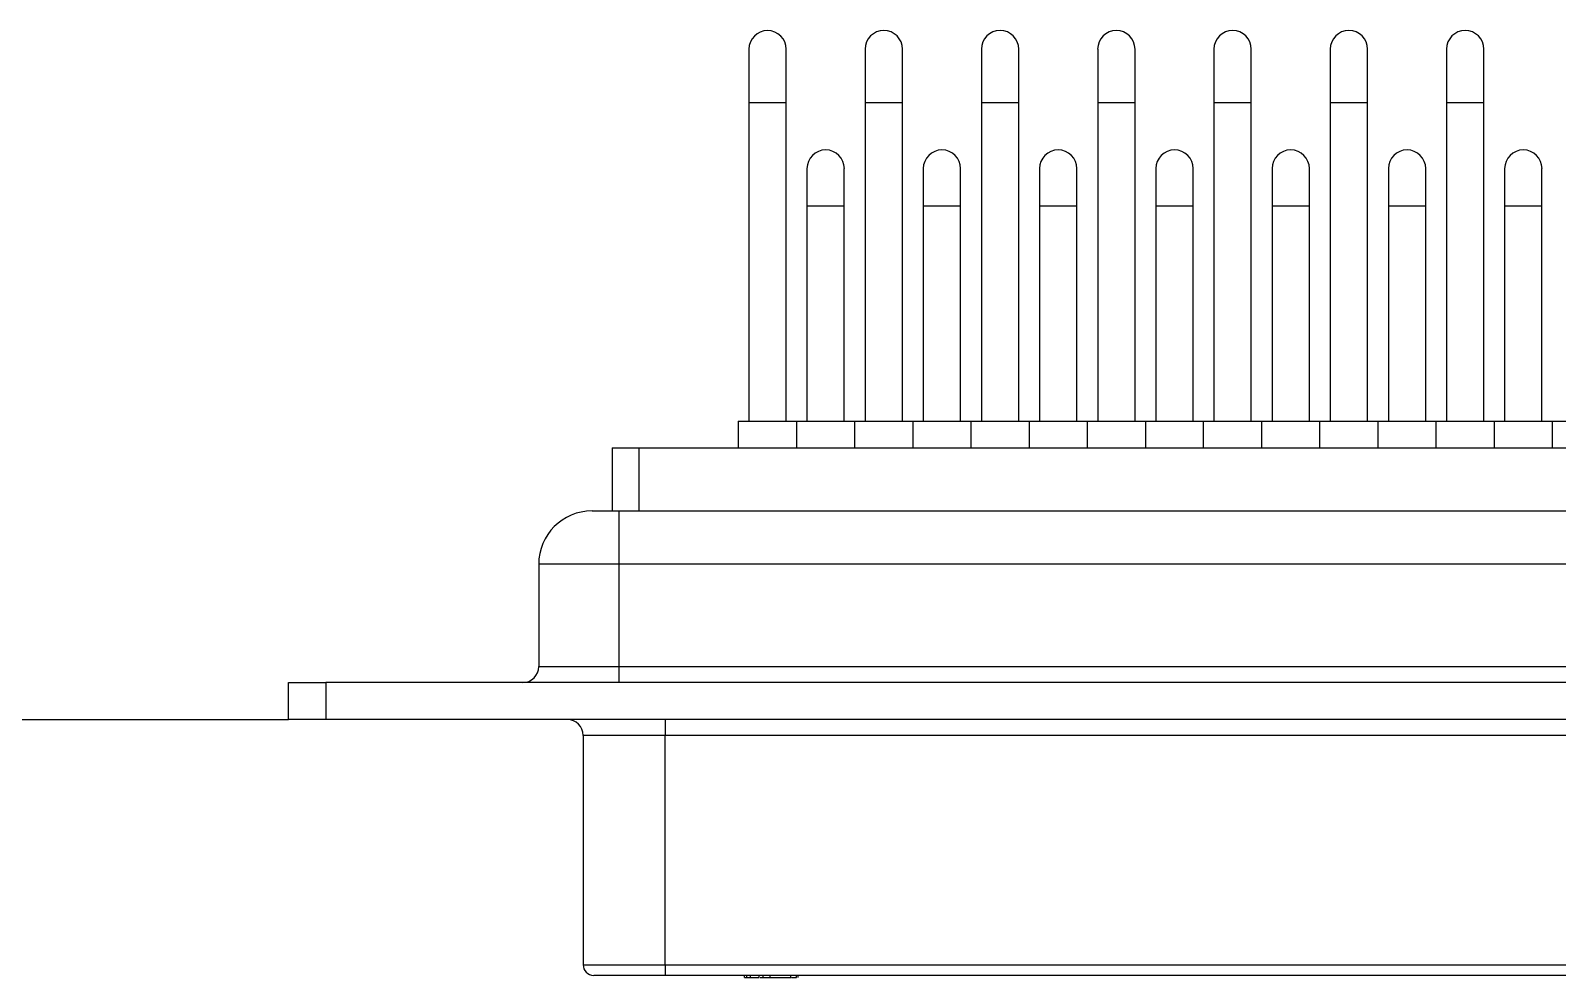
# Model space of a CAD drawing. Header units: millimetres. Extents: x 136 to 282, y 74 to 207.
# Drawn here: x 172.45 to 208.8, y 73.52 to 96.07 of the extents above; entities that cross this region are included whole.
import ezdxf

# ---------------------------------------------------------------- set-up
doc = ezdxf.new("R2010")
doc.units = ezdxf.units.MM

msp = doc.modelspace()

# ---------------------------------------------------------------- linework, layer by layer
at = {"color": 7, "linetype": 'Continuous', "lineweight": 25}
for p, q in [((189.55, 95.628), (189.55, 94.358)), ((190.439, 94.358), (190.439, 95.628)), ((192.319, 95.628), (192.319, 94.358)), ((193.208, 94.358), (193.208, 95.628)), ((195.087, 95.628), (195.087, 94.358)), ((195.976, 94.358), (195.976, 95.628)), ((197.856, 95.628), (197.856, 94.358)), ((198.745, 94.358), (198.745, 95.628)), ((200.625, 95.628), (200.625, 94.358)), ((201.514, 94.358), (201.514, 95.628)), ((203.393, 95.628), (203.393, 94.358)), ((204.282, 94.358), (204.282, 95.628)), ((206.162, 95.628), (206.162, 94.358)), ((207.051, 94.358), (207.051, 95.628)), ((189.55, 94.358), (189.55, 86.768)), ((190.439, 86.768), (190.439, 94.358)), ((192.319, 94.358), (192.319, 86.768)), ((193.208, 86.768), (193.208, 94.358)), ((195.087, 94.358), (195.087, 86.768)), ((195.976, 86.768), (195.976, 94.358)), ((197.856, 94.358), (197.856, 86.768)), ((198.745, 86.768), (198.745, 94.358)), ((200.625, 94.358), (200.625, 86.768)), ((201.514, 86.768), (201.514, 94.358)), ((203.393, 94.358), (203.393, 86.768)), ((204.282, 86.768), (204.282, 94.358)), ((206.162, 94.358), (206.162, 86.768)), ((207.051, 86.768), (207.051, 94.358)), ((190.934, 92.783), (190.934, 91.894)), ((191.823, 91.894), (191.823, 92.783)), ((193.703, 92.783), (193.703, 91.894)), ((194.592, 91.894), (194.592, 92.783)), ((196.472, 92.783), (196.472, 91.894)), ((197.361, 91.894), (197.361, 92.783)), ((199.24, 92.783), (199.24, 91.894)), ((200.129, 91.894), (200.129, 92.783)), ((202.009, 92.783), (202.009, 91.894)), ((202.898, 91.894), (202.898, 92.783)), ((204.777, 92.783), (204.777, 91.894)), ((205.666, 91.894), (205.666, 92.783)), ((207.546, 92.783), (207.546, 91.894)), ((208.435, 91.894), (208.435, 92.783)), ((190.934, 91.894), (190.934, 86.768)), ((191.823, 86.768), (191.823, 91.894)), ((193.703, 91.894), (193.703, 86.768)), ((194.592, 86.768), (194.592, 91.894)), ((196.472, 91.894), (196.472, 86.768)), ((197.361, 86.768), (197.361, 91.894)), ((199.24, 91.894), (199.24, 86.768)), ((200.129, 86.768), (200.129, 91.894)), ((202.009, 91.894), (202.009, 86.768)), ((202.898, 86.768), (202.898, 91.894)), ((204.777, 91.894), (204.777, 86.768)), ((205.666, 86.768), (205.666, 91.894)), ((207.546, 91.894), (207.546, 86.768)), ((208.435, 86.768), (208.435, 91.894)), ((189.296, 86.768), (189.296, 86.133)), ((189.296, 86.768), (190.693, 86.768)), ((190.693, 86.133), (190.693, 86.768)), ((190.693, 86.768), (192.065, 86.768)), ((192.065, 86.768), (192.065, 86.133)), ((192.065, 86.768), (193.462, 86.768)), ((193.462, 86.133), (193.462, 86.768)), ((193.462, 86.768), (194.833, 86.768)), ((194.833, 86.768), (194.833, 86.133)), ((194.833, 86.768), (196.23, 86.768)), ((196.23, 86.133), (196.23, 86.768)), ((196.23, 86.768), (197.602, 86.768)), ((197.602, 86.768), (197.602, 86.133)), ((197.602, 86.768), (198.999, 86.768)), ((198.999, 86.133), (198.999, 86.768)), ((198.999, 86.768), (200.371, 86.768)), ((200.371, 86.768), (200.371, 86.133)), ((200.371, 86.768), (201.768, 86.768)), ((201.768, 86.133), (201.768, 86.768)), ((201.768, 86.768), (203.139, 86.768)), ((203.139, 86.768), (203.139, 86.133)), ((203.139, 86.768), (204.536, 86.768)), ((204.536, 86.133), (204.536, 86.768)), ((204.536, 86.768), (205.908, 86.768)), ((205.908, 86.768), (205.908, 86.133)), ((205.908, 86.768), (207.305, 86.768)), ((207.305, 86.133), (207.305, 86.768)), ((207.305, 86.768), (208.676, 86.768)), ((208.676, 86.768), (208.676, 86.133)), ((208.676, 86.768), (210.073, 86.768)), ((186.299, 86.133), (186.299, 84.63)), ((186.299, 86.133), (186.934, 86.133)), ((186.934, 86.133), (186.934, 84.63)), ((186.934, 86.133), (237.251, 86.133)), ((185.816, 84.63), (186.451, 84.63)), ((186.451, 84.63), (186.451, 83.36)), ((186.451, 84.63), (237.734, 84.63)), ((184.546, 83.36), (184.546, 80.921)), ((237.734, 83.36), (186.451, 83.36)), ((186.451, 83.36), (186.451, 80.921)), ((186.451, 80.921), (237.734, 80.921)), ((186.451, 80.921), (186.451, 80.54)), ((178.59, 79.664), (178.59, 80.54)), ((178.59, 80.54), (179.479, 80.54)), ((179.479, 80.54), (179.479, 79.664)), ((244.706, 80.54), (179.479, 80.54)), ((141.99, 79.664), (178.59, 79.664)), ((179.479, 79.664), (178.59, 79.664)), ((244.706, 79.664), (179.479, 79.664)), ((187.56, 79.664), (187.56, 79.283)), ((185.604, 79.283), (185.604, 73.822)), ((236.625, 79.283), (187.56, 79.283)), ((187.56, 73.822), (187.56, 79.283)), ((187.56, 73.822), (236.625, 73.822)), ((187.56, 73.822), (187.56, 73.568)), ((187.56, 73.568), (185.858, 73.568)), ((236.625, 73.568), (187.56, 73.568)), ((189.448, 73.517), (189.448, 73.568)), ((189.448, 73.517), (189.504, 73.517)), ((189.504, 73.517), (189.504, 73.568)), ((189.504, 73.517), (189.586, 73.517)), ((189.586, 73.517), (189.586, 73.568)), ((189.586, 73.517), (189.797, 73.517)), ((189.797, 73.517), (189.797, 73.568)), ((189.819, 73.517), (189.889, 73.517)), ((189.889, 73.517), (189.889, 73.568)), ((190.061, 73.517), (190.061, 73.568)), ((190.061, 73.517), (190.55, 73.517)), ((190.55, 73.517), (190.55, 73.568)), ((190.688, 73.517), (190.688, 73.568)), ((190.727, 73.517), (190.727, 73.568))]:
    msp.add_line(p, q, dxfattribs=at)
at = {"color": 8, "linetype": 'Continuous', "lineweight": 25}
for p, q in [((189.55, 94.358), (190.439, 94.358)), ((192.319, 94.358), (193.208, 94.358)), ((195.087, 94.358), (195.976, 94.358)), ((197.856, 94.358), (198.745, 94.358)), ((200.625, 94.358), (201.514, 94.358)), ((203.393, 94.358), (204.282, 94.358)), ((206.162, 94.358), (207.051, 94.358)), ((190.934, 91.894), (191.823, 91.894)), ((193.703, 91.894), (194.592, 91.894)), ((196.472, 91.894), (197.361, 91.894)), ((199.24, 91.894), (200.129, 91.894)), ((202.009, 91.894), (202.898, 91.894)), ((204.777, 91.894), (205.666, 91.894)), ((207.546, 91.894), (208.435, 91.894)), ((186.451, 83.36), (184.546, 83.36)), ((184.546, 80.921), (186.451, 80.921)), ((187.56, 79.283), (185.604, 79.283)), ((185.604, 73.822), (187.56, 73.822))]:
    msp.add_line(p, q, dxfattribs=at)
at = {"color": 7, "linetype": 'Continuous', "lineweight": 25}
for centre, radius, start, end in [((189.995, 95.628), 0.444, 0, 180), ((192.763, 95.628), 0.445, 0, 180), ((195.532, 95.628), 0.445, 0, 180), ((198.3, 95.628), 0.445, 0, 180), ((201.069, 95.628), 0.445, 0, 180), ((203.838, 95.628), 0.445, 0, 180), ((206.606, 95.628), 0.445, 0, 180), ((191.379, 92.783), 0.445, 0, 180), ((194.148, 92.783), 0.445, 0, 180), ((196.916, 92.783), 0.445, 0, 180), ((199.685, 92.783), 0.445, 0, 180), ((202.453, 92.783), 0.445, 0, 180), ((205.222, 92.783), 0.445, 0, 180), ((207.991, 92.783), 0.445, 0, 180), ((185.816, 83.36), 1.27, 90, 180), ((184.165, 80.921), 0.381, 270, 0), ((185.223, 79.283), 0.381, 0, 90), ((185.858, 73.822), 0.254, 180, 270)]:
    msp.add_arc(centre, radius, start, end, dxfattribs=at)
for points, knots in [([(189.889, 73.517), (189.919, 73.517), (189.979, 73.517), (190.039, 73.517), (190.058, 73.517), (190.061, 73.517)], [0, 0, 0, 0, 0.4502291, 0.9000877, 1, 1, 1, 1]), ([(190.562, 73.517), (190.562, 73.517), (190.592, 73.517), (190.635, 73.517), (190.681, 73.517), (190.685, 73.517), (190.688, 73.517)], [0, 0, 0, 0, 0.0083051, 0.393457, 0.6968037, 1, 1, 1, 1])]:
    msp.add_open_spline(points, degree=3, knots=knots, dxfattribs=at)

doc.saveas('drawing.dxf')
